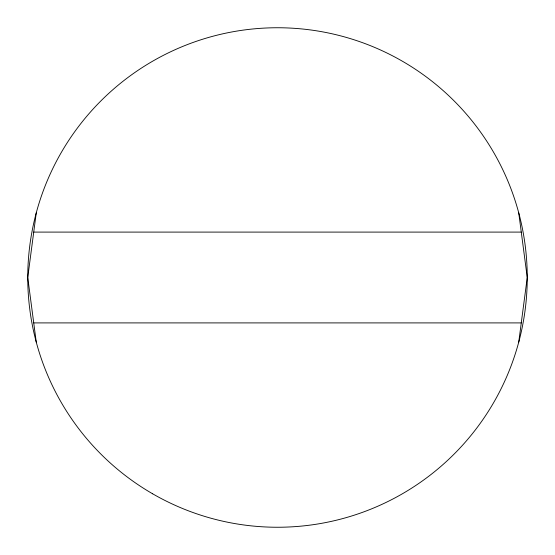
<?xml version="1.0" encoding="UTF-8"?>
<svg xmlns="http://www.w3.org/2000/svg" width="555" height="555" viewBox="0 0 555 555"><rect width="100%" height="100%" fill="white"/><g stroke="black" fill="none" stroke-linecap="round" stroke-linejoin="round"><path stroke-width="0.83" d="M36.262 212.863L27.75 277.5L36.262 342.137M518.738 342.137L527.25 277.5L518.738 212.863M33.73 232.094L521.27 232.094M33.73 322.906L521.27 322.906M152.625 493.79A249.75 249.75 0 0 0 527.25 277.5A249.75 249.75 0 0 0 152.625 61.21A249.75 249.75 0 0 0 152.625 493.79"/></g></svg>
